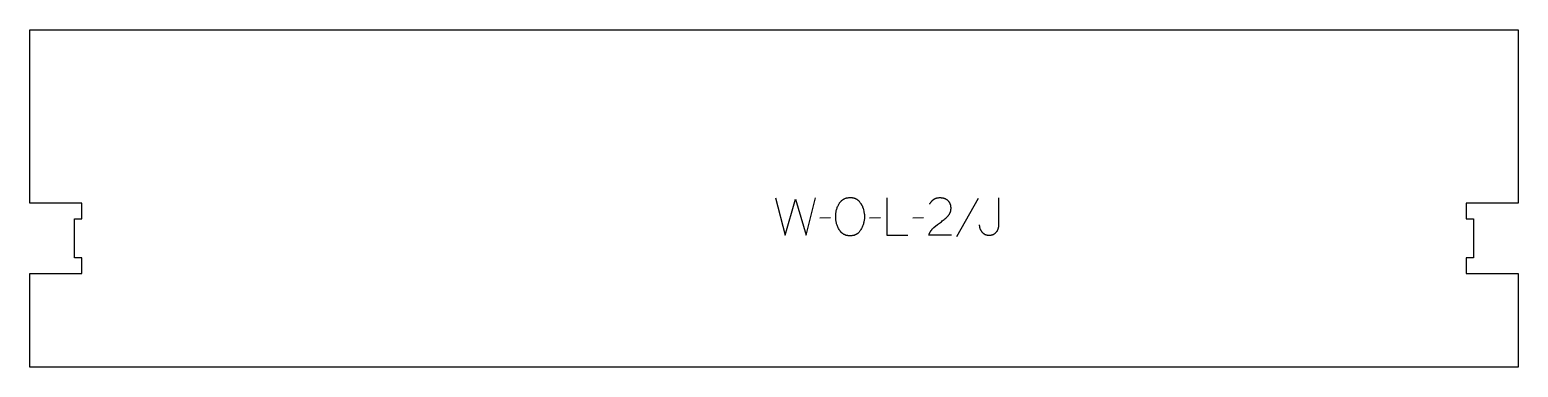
# Model space of a CAD drawing. Extents: x -600 to 600, y -136 to 135.
import ezdxf

# ---------------------------------------------------------------- set-up
doc = ezdxf.new("R2010")
doc.units = 0
doc.layers.add('1_ANYTOOL_1MMDEEP_LABELS_S', color=2, linetype='CONTINUOUS')
doc.layers.add('4_ANYTOOL_CUTTHROUGH_OUTSI', color=5, linetype='CONTINUOUS')

msp = doc.modelspace()

# ---------------------------------------------------------------- linework, layer by layer
at = {"layer": '1_ANYTOOL_1MMDEEP_LABELS_S'}
for p, q in [((164.4, -0.5), (147.2, -31.2)), ((45.6, -16.1), (36.9, -16.2)), ((85.7, -16.1), (76.9, -16.2)), ((120.6, -16.1), (111.8, -16.2))]:
    msp.add_line(p, q, dxfattribs=at)
msp.add_lwpolyline([(61.7, 0.3), (62.1, 0.3), (62.5, 0.3), (62.8, 0.3), (63, 0.3), (63.2, 0.2), (63.3, 0.2), (63.5, 0.2), (63.7, 0.2), (63.8, 0.1), (64, 0.1), (64.2, 0.1), (64.3, 0), (64.5, 0), (64.6, -0.1), (64.8, -0.1), (65, -0.2), (65.1, -0.2), (65.3, -0.3), (65.4, -0.4), (65.6, -0.4), (65.7, -0.5), (65.9, -0.6), (66, -0.6), (66.1, -0.7), (66.3, -0.8), (66.4, -0.9), (66.5, -1), (66.7, -1.1), (67.1, -1.3), (67.3, -1.5), (67.6, -1.7), (67.8, -1.9), (68.1, -2.1), (68.3, -2.4), (68.5, -2.6), (68.7, -2.8), (68.9, -3.1), (69.1, -3.3), (69.3, -3.5), (69.5, -3.8), (69.7, -4.1), (69.9, -4.3), (70.1, -4.6), (70.4, -5.2), (70.6, -5.5), (70.7, -5.8), (70.9, -6.1), (71, -6.4), (71.2, -6.7), (71.3, -7), (71.4, -7.3), (71.5, -7.6), (71.7, -7.9), (71.8, -8.2), (71.9, -8.6), (72, -8.9), (72.1, -9.2), (72.1, -9.6), (72.4, -10.6), (72.5, -11.3), (72.6, -11.9), (72.7, -12.6), (72.8, -13.2), (72.8, -13.9), (72.8, -14.5), (72.9, -15.2), (72.8, -15.8), (72.8, -16.4), (72.8, -17.1), (72.7, -17.7), (72.6, -18.4), (72.5, -19), (72.3, -19.6), (72.2, -20.3), (72, -20.9), (71.8, -21.5), (71.5, -22.2), (71.3, -22.8), (71, -23.5), (70.7, -24.1), (70.4, -24.7), (70.1, -25.4), (69.9, -25.7), (69.7, -26), (69.5, -26.3), (69.3, -26.6), (69.1, -26.8), (68.9, -27.1), (68.7, -27.4), (68.5, -27.6), (68.4, -27.7), (68.3, -27.8), (68.2, -28), (68, -28.1), (67.9, -28.2), (67.8, -28.3), (67.7, -28.4), (67.6, -28.5), (67.4, -28.6), (67.3, -28.7), (67.2, -28.8), (67.1, -28.9), (66.9, -28.9), (66.8, -29), (66.7, -29.1), (66.5, -29.2), (66.4, -29.3), (66.2, -29.4), (66.1, -29.4), (66, -29.5), (65.8, -29.6), (65.7, -29.6), (65.5, -29.7), (65.4, -29.8), (65.2, -29.8), (65.1, -29.9), (64.9, -29.9), (64.8, -30), (64.5, -30.1), (64.1, -30.2), (63.8, -30.2), (63.5, -30.3), (63.2, -30.3), (62.8, -30.4), (62.5, -30.4), (62.1, -30.5), (61.7, -30.5), (61.4, -30.5), (61, -30.5), (60.6, -30.5), (60.2, -30.4), (59.9, -30.4), (59.5, -30.3), (59.2, -30.3), (58.8, -30.2), (58.5, -30.1), (58.2, -30.1), (57.8, -30), (57.7, -29.9), (57.5, -29.9), (57.4, -29.8), (57.2, -29.7), (57.1, -29.7), (56.9, -29.6), (56.8, -29.5), (56.6, -29.5), (56.5, -29.4), (56.3, -29.3), (56.2, -29.3), (56, -29.2), (55.9, -29.1), (55.8, -29), (55.6, -28.9), (55.5, -28.8), (55.4, -28.7), (55.2, -28.6), (55.1, -28.5), (55, -28.4), (54.9, -28.3), (54.7, -28.2), (54.6, -28.1), (54.5, -28), (54.4, -27.9), (54.2, -27.8), (54.1, -27.7), (54, -27.6), (53.9, -27.4), (53.8, -27.3), (53.6, -27), (53.4, -26.8), (53.2, -26.5), (53, -26.2), (52.8, -25.9), (52.6, -25.6), (52.4, -25.3), (52.1, -24.6), (51.8, -24), (51.5, -23.3), (51.2, -22.7), (51, -22), (50.7, -21.4), (50.5, -20.7), (50.4, -20.1), (50.2, -19.4), (50.1, -18.8), (49.9, -18.1), (49.8, -17.5), (49.8, -16.8), (49.7, -16.2), (49.7, -15.5), (49.7, -14.9), (49.7, -14.2), (49.7, -13.5), (49.8, -12.8), (49.9, -12.1), (50, -11.5), (50.1, -10.8), (50.2, -10.1), (50.4, -9.5), (50.6, -8.8), (50.8, -8.2), (51, -7.6), (51.3, -6.9), (51.6, -6.3), (51.9, -5.7), (52.2, -5.1), (52.5, -4.5), (52.7, -4.2), (52.9, -3.9), (53.1, -3.6), (53.3, -3.4), (53.5, -3.1), (53.8, -2.9), (54, -2.6), (54.2, -2.4), (54.3, -2.3), (54.4, -2.2), (54.6, -2.1), (54.7, -1.9), (54.8, -1.8), (54.9, -1.7), (55.1, -1.6), (55.2, -1.5), (55.3, -1.5), (55.5, -1.4), (55.6, -1.3), (55.7, -1.2), (55.9, -1.1), (56, -1), (56.2, -0.9), (56.3, -0.9), (56.4, -0.8), (56.6, -0.7), (56.9, -0.6), (57.2, -0.5), (57.5, -0.3), (57.8, -0.2), (58.1, -0.1), (58.5, 0), (58.8, 0), (59.1, 0.1), (59.5, 0.2), (59.8, 0.2), (60.2, 0.3), (60.6, 0.3), (60.9, 0.3), (61.3, 0.3)], close=True, dxfattribs=at)
for points in [[(1.3, 0), (9, -30), (17.4, -0.9), (25.9, -30), (33.4, 0)], [(90.8, 0), (90.8, -30), (107.9, -30)], [(143.1, -30), (124.8, -29.9), (125, -29.5), (125.1, -29), (125.2, -28.8), (125.3, -28.6), (125.4, -28.4), (125.5, -28.1), (125.6, -27.9), (125.7, -27.7), (125.8, -27.5), (125.9, -27.3), (126, -27.1), (126.2, -26.9), (126.3, -26.7), (126.4, -26.5), (126.5, -26.3), (126.7, -26.2), (126.8, -26), (126.9, -25.8), (127.1, -25.6), (127.2, -25.4), (127.4, -25.3), (127.5, -25.1), (127.7, -24.9), (127.8, -24.7), (128, -24.6), (128.2, -24.4), (128.3, -24.3), (128.5, -24.1), (128.7, -23.9), (128.9, -23.8), (131.8, -21.4), (134.9, -19.1), (135.6, -18.5), (136.4, -17.9), (137.1, -17.4), (137.8, -16.8), (138.4, -16.2), (139.1, -15.6), (139.7, -15), (140.3, -14.4), (140.5, -14.2), (140.6, -14), (140.7, -13.9), (140.9, -13.7), (141, -13.6), (141.1, -13.4), (141.2, -13.2), (141.3, -13), (141.5, -12.9), (141.6, -12.7), (141.7, -12.5), (141.8, -12.3), (141.8, -12.1), (141.9, -12), (142, -11.8), (142.1, -11.6), (142.2, -11.4), (142.2, -11.2), (142.3, -11), (142.3, -10.8), (142.4, -10.6), (142.4, -10.4), (142.5, -10.2), (142.5, -10), (142.6, -9.8), (142.6, -9.6), (142.6, -9.3), (142.6, -9.1), (142.7, -8.9), (142.7, -8.7), (142.7, -8.5), (142.7, -8.2), (142.7, -8), (142.7, -7.7), (142.6, -7.5), (142.6, -7.3), (142.6, -7), (142.6, -6.8), (142.6, -6.6), (142.5, -6.3), (142.5, -6.1), (142.4, -5.9), (142.4, -5.7), (142.3, -5.5), (142.3, -5.3), (142.2, -5.1), (142.1, -4.9), (142, -4.7), (142, -4.5), (141.9, -4.3), (141.8, -4.1), (141.7, -3.9), (141.6, -3.8), (141.5, -3.6), (141.4, -3.4), (141.2, -3.3), (141.1, -3.1), (141, -3), (140.9, -2.8), (140.7, -2.7), (140.6, -2.5), (140.4, -2.4), (140.3, -2.2), (140.1, -2.1), (140, -2), (139.8, -1.8), (139.7, -1.7), (139.5, -1.6), (139.3, -1.5), (139.1, -1.4), (139, -1.3), (138.8, -1.2), (138.6, -1.1), (138.4, -1), (138.2, -0.9), (138.1, -0.8), (137.9, -0.7), (137.7, -0.7), (137.5, -0.6), (137.3, -0.5), (137.1, -0.5), (136.9, -0.4), (136.7, -0.3), (136.5, -0.3), (136.3, -0.2), (136, -0.2), (135.8, -0.2), (135.6, -0.1), (135.4, -0.1), (135.2, -0.1), (134.9, -0.1), (134.7, 0), (134.5, 0), (134.2, 0), (133.8, 0), (133.4, 0), (133, 0), (132.7, 0), (132.3, -0.1), (132, -0.1), (131.7, -0.2), (131.3, -0.2), (131, -0.3), (130.7, -0.4), (130.5, -0.4), (130.4, -0.5), (130.2, -0.5), (130.1, -0.6), (129.9, -0.7), (129.8, -0.7), (129.6, -0.8), (129.5, -0.8), (129.4, -0.9), (129.2, -1), (129.1, -1), (128.9, -1.1), (128.8, -1.2), (128.7, -1.3), (128.5, -1.4), (128.4, -1.4), (128.3, -1.5), (128.2, -1.6), (128, -1.7), (127.9, -1.8), (127.8, -1.9), (127.7, -2), (127.6, -2.1), (127.4, -2.2), (127.3, -2.3), (127.2, -2.4), (127.1, -2.5), (127, -2.6), (126.9, -2.8), (126.8, -2.9), (126.7, -3), (126.6, -3.1), (126.4, -3.4), (126.2, -3.6), (126, -3.9), (125.8, -4.2), (125.6, -4.5), (125.4, -4.8), (125.3, -5.1)], [(165.4, -21.5), (165.4, -21.7), (165.4, -21.9), (165.4, -22.1), (165.5, -22.3), (165.5, -22.5), (165.5, -22.7), (165.5, -22.9), (165.6, -23.1), (165.6, -23.3), (165.6, -23.5), (165.7, -23.7), (165.7, -23.9), (165.8, -24.1), (165.8, -24.3), (165.9, -24.5), (166, -24.7), (166, -24.8), (166.1, -25), (166.2, -25.2), (166.3, -25.4), (166.4, -25.6), (166.5, -25.7), (166.6, -25.9), (166.7, -26.1), (166.8, -26.3), (166.9, -26.4), (167, -26.6), (167.1, -26.8), (167.2, -26.9), (167.3, -27.1), (167.5, -27.3), (167.6, -27.4), (167.8, -27.6), (167.9, -27.7), (168, -27.9), (168.2, -28), (168.3, -28.2), (168.5, -28.3), (168.7, -28.4), (168.8, -28.6), (169, -28.7), (169.1, -28.8), (169.3, -28.9), (169.5, -29), (169.7, -29.1), (169.8, -29.2), (170, -29.3), (170.2, -29.4), (170.4, -29.4), (170.6, -29.5), (170.7, -29.6), (170.9, -29.6), (171.1, -29.7), (171.3, -29.7), (171.5, -29.8), (171.7, -29.8), (171.9, -29.9), (172.1, -29.9), (172.4, -29.9), (172.6, -30), (172.8, -30), (173, -30), (173.2, -30), (173.4, -30), (173.7, -30), (173.9, -30), (174.1, -30), (174.3, -30), (174.5, -29.9), (174.7, -29.9), (174.9, -29.9), (175.1, -29.9), (175.3, -29.8), (175.5, -29.8), (175.6, -29.7), (175.8, -29.7), (176, -29.6), (176.2, -29.5), (176.4, -29.5), (176.6, -29.4), (176.7, -29.3), (176.9, -29.3), (177.1, -29.2), (177.2, -29.1), (177.4, -29), (177.5, -28.9), (177.7, -28.8), (177.9, -28.7), (178, -28.6), (178.2, -28.4), (178.3, -28.3), (178.5, -28.2), (178.6, -28.1), (178.7, -27.9), (178.9, -27.8), (179, -27.6), (179.1, -27.5), (179.3, -27.3), (179.4, -27.2), (179.5, -27), (179.6, -26.9), (179.7, -26.7), (179.8, -26.6), (180, -26.4), (180.1, -26.2), (180.1, -26.1), (180.2, -25.9), (180.3, -25.7), (180.4, -25.6), (180.5, -25.4), (180.6, -25.2), (180.6, -25), (180.7, -24.8), (180.7, -24.7), (180.8, -24.5), (180.9, -24.3), (180.9, -24.1), (180.9, -23.9), (181, -23.7), (181, -23.5), (181.1, -23.3), (181.1, -23.1), (181.1, -22.9), (181.1, -22.7), (181.1, -22.5), (181.1, -22.3), (181.2, -22.1), (181.2, -21.9), (181.2, 0)]]:
    msp.add_lwpolyline(points, dxfattribs=at)
at = {"layer": '4_ANYTOOL_CUTTHROUGH_OUTSI'}
msp.add_lwpolyline([(558, -60.7), (599.7, -60.7), (599.7, -136.2), (-599.7, -136.2), (-599.7, -60.7), (-558, -60.7, 0.414214), (-557.7, -60.4), (-557.7, -48.4, 0.414214), (-558, -48.2), (-563.7, -48.2), (-563.7, -16.7), (-558, -16.7, 0.414214), (-557.7, -16.4), (-557.7, -4.4, 0.414214), (-558, -4.2), (-599.7, -4.2), (-599.7, 135.3), (599.7, 135.3), (599.7, -4.2), (558, -4.2, 0.414214), (557.7, -4.4), (557.7, -16.4, 0.414214), (558, -16.7), (563.7, -16.7), (563.7, -48.2), (558, -48.2, 0.414214), (557.7, -48.4), (557.7, -60.4, 0.414214)], format="xyb", close=True, dxfattribs=at)

doc.saveas('drawing.dxf')
